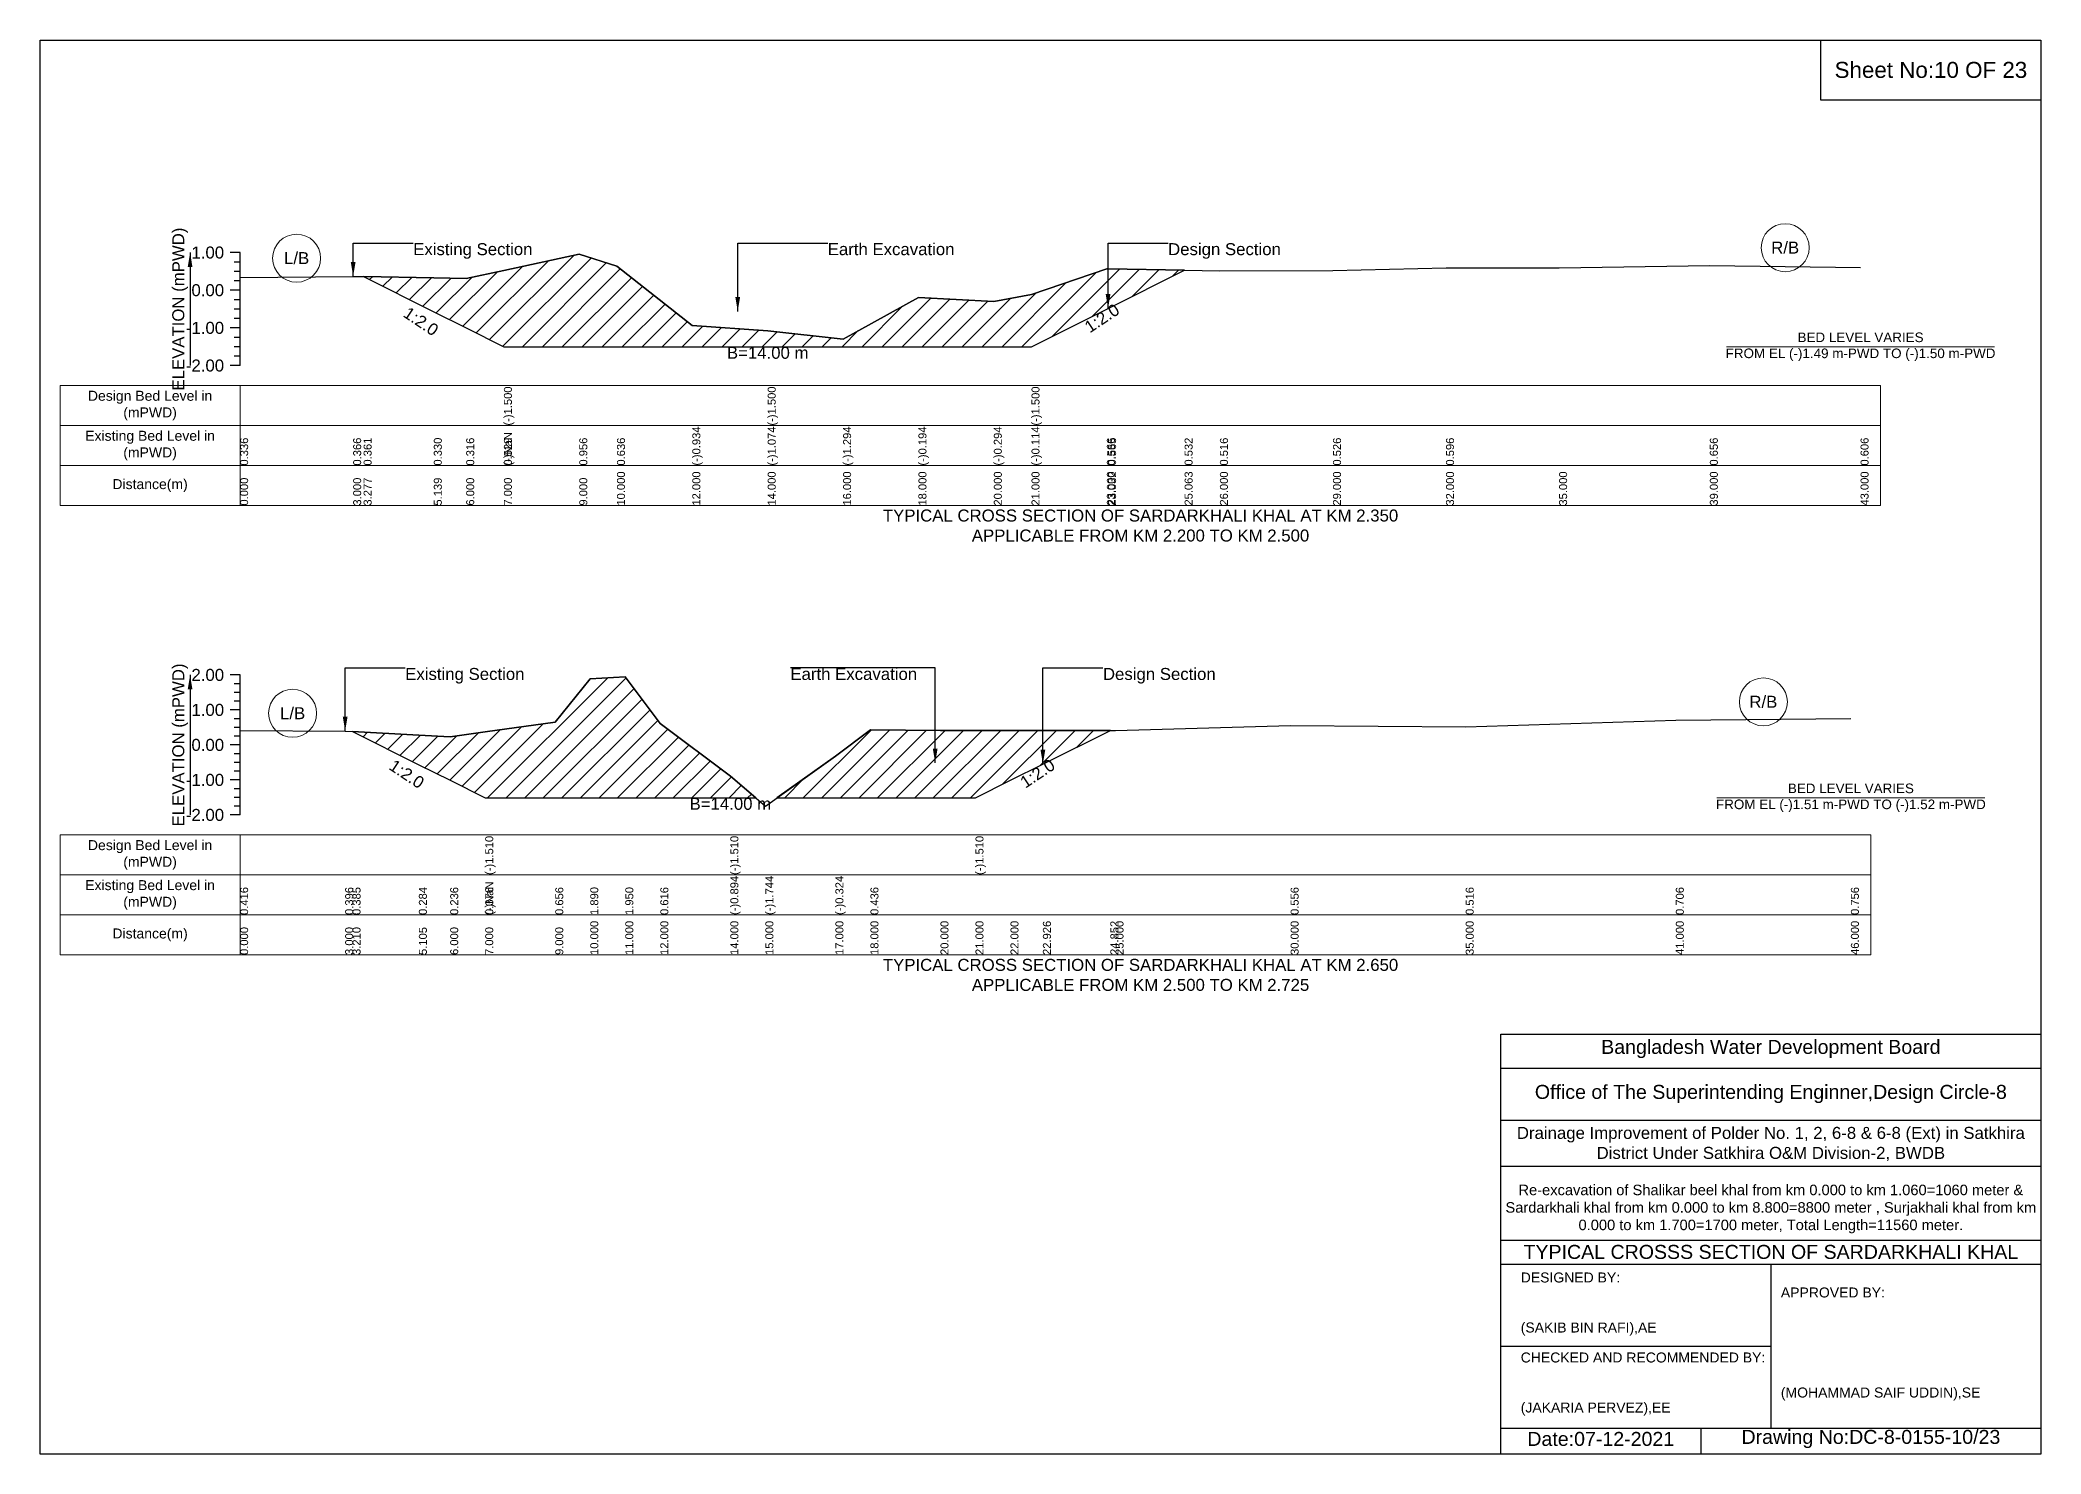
# Model space of a CAD drawing. Header units: inches. Extents: x 93000 to 506000, y -4242 to 0.
# Drawn here: x 190000 to 196000, y -4242 to 0 of the extents above; entities that cross this region are included whole.
import ezdxf

# ---------------------------------------------------------------- set-up
doc = ezdxf.new("R2010")
doc.units = ezdxf.units.IN
doc.header["$LTSCALE"] = 7
doc.header["$MEASUREMENT"] = 0
for name, color, linetype, lineweight in [('Cross section Data Border', 7, 'Continuous', 9), ('Cross Section Labels', 7, 'Continuous', 9), ('Existing_Bed_Level for Xsection', 7, 'Continuous', 25)]:
    doc.layers.add(name, color=color, linetype=linetype, lineweight=lineweight)
doc.styles.get("Standard").update_dxf_attribs({"font": 'arial.ttf'})
doc.dimstyles.get("Standard").update_dxf_attribs({"dimtxt": 0.18, "dimasz": 0.18, "dimexe": 0.18, "dimexo": 0.0625, "dimgap": 0.09, "dimtad": 0, "dimtih": 1, "dimtoh": 1, "dimdec": 4, "dimzin": 0, "dimdsep": 46, "dimtxsty": 'Standard', "dimcen": 0.09, "dimadec": 0, "dimazin": 0, "dimtfac": 1, "dimtdec": 4, "dimtofl": 0, "dimtmove": 0, "dimatfit": 3, "dimfxl": 1, "dimtolj": 1, "dimtzin": 0, "dimarcsym": 0})

msp = doc.modelspace()

# ---------------------------------------------------------------- hatches: boundary and pattern name
at = {"layer": 'Existing_Bed_Level for Xsection'}
h = msp.add_hatch(dxfattribs=at)
h.set_pattern_fill('ANSI31', color=256, scale=339, style=0)
h.paths.add_polyline_path([(190970.3, -709.9), (191180.7, -815.1), (191278, -863.8), (191391, -920.3), (191617, -920.3), (191730, -920.3), (191956, -920.3), (192182, -920.3), (192408, -920.3), (192634, -920.3), (192860, -920.3), (192973, -920.3), (193199, -807.3), (193202.6, -805.5), (193432.1, -690.7), (193202.6, -686.9), (193199, -686.8), (192973, -763.7), (192860, -784), (192634, -772.7), (192408, -897), (192182, -872.1), (191956, -856.3), (191730, -678.9), (191617, -642.8), (191391, -691), (191278, -715.1), (191180.7, -713.4)])
h = msp.add_hatch(dxfattribs=at)
h.set_pattern_fill('ANSI31', color=256, scale=315, style=0)
h.paths.add_polyline_path([(190937.1, -2074.5), (191136, -2174), (191230, -2220.9), (191335, -2273.4), (191545, -2273.4), (191650, -2273.4), (191755, -2273.4), (191860, -2273.4), (192070, -2273.4), (192146.1, -2273.4), (192070, -2208.8), (191860, -2050.2), (191755, -1910.1), (191650, -1916.4), (191545, -2046), (191335, -2075.4), (191230, -2090.1), (191136, -2085.1)])
h = msp.add_hatch(dxfattribs=at)
h.set_pattern_fill('ANSI31', color=256, scale=315, style=0)
h.paths.add_polyline_path([(192209.6, -2273.4), (192385, -2273.4), (192490, -2273.4), (192700, -2273.4), (192805, -2273.4), (192910, -2220.9), (193007.2, -2172.3), (193209.5, -2071.2), (193007.2, -2071.2), (192910, -2071.2), (192805, -2071.2), (192700, -2071.2), (192490, -2069.1), (192385, -2148.9)])

# ---------------------------------------------------------------- linework, layer by layer
for points in [[(190000, 0), (196000, 0), (196000, -4242), (190000, -4242)], [(195340, 0), (196000, 0), (196000, -180), (195340, -180)]]:
    msp.add_lwpolyline(points, close=True)
for points in [[(194380, -4242), (194380, -2982), (196000, -2982)], [(194380, -3084), (196000, -3084)], [(194380, -3240), (196000, -3240)], [(194380, -3378), (196000, -3378)], [(194380, -3600), (196000, -3600)], [(194380, -3672), (196000, -3672)], [(195190, -3672), (195190, -4164)], [(194380, -3918), (195190, -3918)], [(194380, -4164), (196000, -4164)], [(194980, -4164), (194980, -4242)]]:
    msp.add_lwpolyline(points)
at = {"layer": 'Cross section Data Border'}
for points in [[(190060, -1036.8), (195519, -1036.8), (195519, -1396.8), (190060, -1396.8)], [(190060, -2384.9), (195490, -2384.9), (195490, -2744.9), (190060, -2744.9)]]:
    msp.add_lwpolyline(points, close=True, dxfattribs=at)
for points in [[(190600, -1036.8), (190600, -1396.8)], [(190060, -1156.8), (195519, -1156.8)], [(190060, -1276.8), (195519, -1276.8)], [(190600, -2384.9), (190600, -2744.9)], [(190060, -2504.9), (195490, -2504.9)], [(190060, -2624.9), (195490, -2624.9)]]:
    msp.add_lwpolyline(points, dxfattribs=at)
at = {"layer": 'Cross Section Labels'}
for points in [[(195057.1, -920.3), (195860.9, -920.3)], [(195028.1, -2273.4), (195831.9, -2273.4)]]:
    msp.add_lwpolyline(points, dxfattribs=at)
for centre in [(190769.5, -654.6), (195233, -623), (195167.5, -1985.6), (190757.5, -2019.8)]:
    msp.add_circle(centre, 72, dxfattribs=at)
at = {"layer": 'Existing_Bed_Level for Xsection'}
for points in [[(190600, -637.8), (190570, -637.8)], [(190600, -976.8), (190600, -863.8), (190600, -750.8), (190600, -637.8)], [(190600, -712.8), (190939, -709.4), (190970.3, -709.9), (191180.7, -713.4), (191278, -715.1), (191391, -691), (191391, -691), (191617, -642.8), (191730, -678.9), (191956, -856.3), (192182, -872.1), (192182, -872.1), (192408, -897), (192634, -772.7), (192860, -784), (192973, -763.7), (192973, -763.7), (193199, -686.8), (193202.6, -686.9), (193432.1, -690.7), (193538, -692.5), (193877, -691.3), (194216, -683.4), (194555, -683.4), (195007, -676.6), (195459, -682.3)], [(190600, -666), (190582, -666)], [(190600, -694.3), (190582, -694.3)], [(190600, -750.8), (190570, -750.8)], [(190600, -722.5), (190582, -722.5)], [(190600, -779), (190582, -779)], [(190600, -807.3), (190582, -807.3)], [(190600, -835.5), (190582, -835.5)], [(190600, -863.8), (190570, -863.8)], [(190600, -892), (190582, -892)], [(190600, -920.3), (190582, -920.3)], [(190600, -948.5), (190582, -948.5)], [(190600, -976.8), (190570, -976.8)], [(190600, -1904.9), (190570, -1904.9)], [(190600, -2324.9), (190600, -2219.9), (190600, -2114.9), (190600, -2009.9), (190600, -1904.9)], [(190600, -2071.2), (190915, -2073.3), (190937.1, -2074.5), (191136, -2085.1), (191230, -2090.1), (191335, -2075.4), (191335, -2075.4), (191545, -2046), (191650, -1916.4), (191755, -1910.1), (191860, -2050.2), (192070, -2208.8), (192070, -2208.8), (192175, -2298), (192385, -2148.9), (192490, -2069.1), (192700, -2071.2), (192805, -2071.2), (192805, -2071.2), (192910, -2071.2), (193007.2, -2071.2), (193209.5, -2071.2), (193225, -2071.2), (193750, -2056.5), (194275, -2060.7), (194905, -2040.8), (195430, -2035.5)], [(190600, -1931.1), (190582, -1931.1)], [(190600, -1957.4), (190582, -1957.4)], [(190600, -2009.9), (190570, -2009.9)], [(190600, -1983.6), (190582, -1983.6)], [(190600, -2036.1), (190582, -2036.1)], [(190600, -2062.4), (190582, -2062.4)], [(190600, -2088.6), (190582, -2088.6)], [(190600, -2114.9), (190570, -2114.9)], [(190600, -2141.1), (190582, -2141.1)], [(190600, -2219.9), (190570, -2219.9)], [(190600, -2167.4), (190582, -2167.4)], [(190600, -2193.6), (190582, -2193.6)], [(190600, -2246.1), (190582, -2246.1)], [(190600, -2272.4), (190582, -2272.4)], [(190600, -2324.9), (190570, -2324.9)], [(190600, -2298.6), (190582, -2298.6)]]:
    msp.add_lwpolyline(points, dxfattribs=at)
for points in [[(190970.3, -709.9), (190970.3, -709.9), (191180.7, -815.1), (191278, -863.8), (191391, -920.3), (191391, -920.3), (191617, -920.3), (191730, -920.3), (191956, -920.3), (192182, -920.3), (192182, -920.3), (192408, -920.3), (192634, -920.3), (192860, -920.3), (192973, -920.3), (192973, -920.3), (193199, -807.3), (193202.6, -805.5), (193432.1, -690.7), (193202.6, -686.9), (193199, -686.8), (192973, -763.7), (192973, -763.7), (192860, -784), (192634, -772.7), (192408, -897), (192182, -872.1), (192182, -872.1), (191956, -856.3), (191730, -678.9), (191617, -642.8), (191391, -691), (191391, -691), (191278, -715.1), (191180.7, -713.4), (190970.3, -709.9)], [(190937.1, -2074.5), (191136, -2174), (191230, -2220.9), (191335, -2273.4), (191335, -2273.4), (191545, -2273.4), (191650, -2273.4), (191755, -2273.4), (191860, -2273.4), (192070, -2273.4), (192070, -2273.4), (192146.1, -2273.4), (192070, -2208.8), (192070, -2208.8), (191860, -2050.2), (191755, -1910.1), (191650, -1916.4), (191545, -2046), (191335, -2075.4), (191335, -2075.4), (191230, -2090.1), (191136, -2085.1)], [(192209.6, -2273.4), (192385, -2273.4), (192490, -2273.4), (192700, -2273.4), (192805, -2273.4), (192805, -2273.4), (192910, -2220.9), (193007.2, -2172.3), (193209.5, -2071.2), (193209.5, -2071.2), (193209.5, -2071.2), (193007.2, -2071.2), (192910, -2071.2), (192805, -2071.2), (192805, -2071.2), (192700, -2071.2), (192490, -2069.1), (192385, -2148.9)]]:
    msp.add_lwpolyline(points, close=True, dxfattribs=at)

# ---------------------------------------------------------------- texts
at = {"attachment_point": 5}
for s, insert, char_height in [('Sheet No:10 OF 23', (195670, -90), 48), ('Bangladesh Water Development Board', (195190, -3027), 42), ('Office of The Superintending Enginner,Design Circle-8', (195190, -3162), 42)]:
    msp.add_mtext(s, dxfattribs=dict(at, insert=insert, char_height=char_height))
for s, insert, char_height, width, attachment_point in [('Drainage Improvement of Polder No. 1, 2, 6-8 & 6-8 (Ext) in Satkhira District Under Satkhira O&M Division-2, BWDB', (195190, -3312), 36, 1680, 5), ('Re-excavation of Shalikar beel khal from km 0.000 to km 1.060=1060 meter & Sardarkhali khal from km 0.000 to km 8.800=8800 meter , Surjakhali khal from km 0.000 to km 1.700=1700 meter, Total Length=11560 meter.', (195190, -3507), 31.4683, 1620, 5), ('TYPICAL CROSSS SECTION OF SARDARKHALI KHAL', (195190, -3636), 42, 1680, 5), ('DESIGNED BY:^J^J^J(SAKIB BIN RAFI),AE', (194440, -3792), 30, 840, 4), ('APPROVED BY:^J^J^J^J^J^J(MOHAMMAD SAIF UDDIN),SE', (195220, -3912), 30, 840, 4), ('CHECKED AND RECOMMENDED BY:^J^J^J(JAKARIA PERVEZ),EE', (194440, -4032), 30, 840, 4), ('Date:07-12-2021', (194680, -4197), 42, 840, 5), ('Drawing No:DC-8-0155-10/23', (195490, -4197), 42, 1320, 5)]:
    msp.add_mtext(s, dxfattribs=dict(insert=insert, char_height=char_height, width=width, attachment_point=attachment_point))
at = {"layer": 'Cross section Data Border', "char_height": 30, "width": 480, "attachment_point": 5}
for s, insert in [('Design Bed Level in (mPWD)', (190330, -1096.8)), ('Existing Bed Level in (mPWD)', (190330, -1216.8)), ('Distance(m)', (190330, -1336.8)), ('Design Bed Level in (mPWD)', (190330, -2444.9)), ('Existing Bed Level in (mPWD)', (190330, -2564.9)), ('Distance(m)', (190330, -2684.9))]:
    msp.add_mtext(s, dxfattribs=dict(at, insert=insert))
at = {"layer": 'Cross Section Labels'}
for s, insert, char_height, attachment_point in [('L/B', (190769.5, -654.6), 36, 5), ('Existing Section', (191119, -609.5), 36, 1), ('Earth Excavation', (192362, -609.5), 36, 1), ('Design Section', (193382.6, -609.5), 36, 1), ('R/B', (195233, -623), 36, 5), ('BED LEVEL VARIES ^JFROM EL (-)1.49 m-PWD TO (-)1.50 m-PWD', (195459, -920.3), 28.8, 5), ('B=14.00 m', (192182, -920.3), 36, 2), ('TYPICAL CROSS SECTION OF SARDARKHALI KHAL AT KM 2.350^JAPPLICABLE FROM KM 2.200 TO KM 2.500', (193300, -1456.8), 36, 5), ('Existing Section', (191095, -1883.9), 36, 1), ('Earth Excavation', (192250, -1883.9), 36, 1), ('Design Section', (193187.2, -1883.9), 36, 1), ('R/B', (195167.5, -1985.6), 36, 5), ('L/B', (190757.5, -2019.8), 36, 5), ('B=14.00 m', (192070, -2273.4), 36, 2), ('BED LEVEL VARIES ^JFROM EL (-)1.51 m-PWD TO (-)1.52 m-PWD', (195430, -2273.4), 28.8, 5), ('TYPICAL CROSS SECTION OF SARDARKHALI KHAL AT KM 2.650^JAPPLICABLE FROM KM 2.500 TO KM 2.725', (193300, -2804.9), 36, 5)]:
    msp.add_mtext(s, dxfattribs=dict(at, insert=insert, char_height=char_height, attachment_point=attachment_point))
at = {"layer": 'Cross Section Labels', "char_height": 36, "attachment_point": 2}
for insert, rotation in [((191152.4, -829.2), 326.30993), ((193174.3, -819.6), 33.69007), ((192981, -2185.4), 33.69007), ((191109.8, -2187.1), 326.30993)]:
    msp.add_mtext('1:2.0', dxfattribs=dict(at, insert=insert, rotation=rotation))
at = {"layer": 'Existing_Bed_Level for Xsection', "rotation": 90}
for s, insert, char_height, attachment_point in [('ELEVATION (mPWD)', (190420, -807.3), 36, 5), ('(-)1.500', (191391, -1156.8), 24, 1), ('(-)1.500', (192182, -1156.8), 24, 1), ('(-)1.500', (192973, -1156.8), 24, 1), ('0.336', (190600, -1276.8), 24, 1), ('0.366', (190939, -1276.8), 24, 1), ('0.361', (190970.3, -1276.8), 24, 1), ('0.330', (191180.7, -1276.8), 24, 1), ('0.316', (191278, -1276.8), 24, 1), ('(-)NaN', (191391, -1276.8), 24, 1), ('(-)NaN', (191391, -1276.8), 24, 1), ('0.529', (191391, -1276.8), 24, 1), ('0.529', (191391, -1276.8), 24, 1), ('0.956', (191617, -1276.8), 24, 1), ('0.636', (191730, -1276.8), 24, 1), ('(-)0.934', (191956, -1276.8), 24, 1), ('(-)1.074', (192182, -1276.8), 24, 1), ('(-)1.074', (192182, -1276.8), 24, 1), ('(-)1.074', (192182, -1276.8), 24, 1), ('(-)1.294', (192408, -1276.8), 24, 1), ('(-)0.194', (192634, -1276.8), 24, 1), ('(-)0.294', (192860, -1276.8), 24, 1), ('(-)0.114', (192973, -1276.8), 24, 1), ('(-)0.114', (192973, -1276.8), 24, 1), ('0.566', (193199, -1276.8), 24, 1), ('0.565', (193202.6, -1276.8), 24, 1), ('0.532', (193432.1, -1276.8), 24, 1), ('0.516', (193538, -1276.8), 24, 1), ('0.526', (193877, -1276.8), 24, 1), ('0.596', (194216, -1276.8), 24, 1), ('0.596', (194216, -1276.8), 24, 1), ('0.656', (195007, -1276.8), 24, 1), ('0.606', (195459, -1276.8), 24, 1), ('0.000', (190600, -1396.8), 24, 1), ('3.000', (190939, -1396.8), 24, 1), ('3.277', (190970.3, -1396.8), 24, 1), ('5.139', (191180.7, -1396.8), 24, 1), ('6.000', (191278, -1396.8), 24, 1), ('7.000', (191391, -1396.8), 24, 1), ('7.000', (191391, -1396.8), 24, 1), ('7.000', (191391, -1396.8), 24, 1), ('9.000', (191617, -1396.8), 24, 1), ('10.000', (191730, -1396.8), 24, 1), ('12.000', (191956, -1396.8), 24, 1), ('14.000', (192182, -1396.8), 24, 1), ('14.000', (192182, -1396.8), 24, 1), ('14.000', (192182, -1396.8), 24, 1), ('16.000', (192408, -1396.8), 24, 1), ('18.000', (192634, -1396.8), 24, 1), ('20.000', (192860, -1396.8), 24, 1), ('21.000', (192973, -1396.8), 24, 1), ('21.000', (192973, -1396.8), 24, 1), ('21.000', (192973, -1396.8), 24, 1), ('23.000', (193199, -1396.8), 24, 1), ('23.032', (193202.6, -1396.8), 24, 1), ('25.063', (193432.1, -1396.8), 24, 1), ('26.000', (193538, -1396.8), 24, 1), ('29.000', (193877, -1396.8), 24, 1), ('32.000', (194216, -1396.8), 24, 1), ('35.000', (194555, -1396.8), 24, 1), ('39.000', (195007, -1396.8), 24, 1), ('43.000', (195459, -1396.8), 24, 1), ('ELEVATION (mPWD)', (190420, -2114.9), 36, 5), ('(-)1.510', (191335, -2504.9), 24, 1), ('(-)1.510', (192070, -2504.9), 24, 1), ('(-)1.510', (192805, -2504.9), 24, 1), ('(-)0.894', (192070, -2624.9), 24, 1), ('(-)0.894', (192070, -2624.9), 24, 1), ('(-)0.894', (192070, -2624.9), 24, 1), ('(-)1.744', (192175, -2624.9), 24, 1), ('(-)0.324', (192385, -2624.9), 24, 1), ('0.416', (190600, -2624.9), 24, 1), ('0.416', (190600, -2624.9), 24, 1), ('0.416', (190600, -2624.9), 24, 1), ('0.416', (190600, -2624.9), 24, 1), ('0.416', (190600, -2624.9), 24, 1), ('0.416', (190600, -2624.9), 24, 1), ('0.416', (190600, -2624.9), 24, 1), ('0.416', (190600, -2624.9), 24, 1), ('0.416', (190600, -2624.9), 24, 1), ('0.396', (190915, -2624.9), 24, 1), ('0.385', (190937.1, -2624.9), 24, 1), ('0.284', (191136, -2624.9), 24, 1), ('0.236', (191230, -2624.9), 24, 1), ('(-)NaN', (191335, -2624.9), 24, 1), ('0.376', (191335, -2624.9), 24, 1), ('0.376', (191335, -2624.9), 24, 1), ('0.656', (191545, -2624.9), 24, 1), ('1.890', (191650, -2624.9), 24, 1), ('1.950', (191755, -2624.9), 24, 1), ('0.616', (191860, -2624.9), 24, 1), ('0.436', (192490, -2624.9), 24, 1), ('0.556', (193750, -2624.9), 24, 1), ('0.516', (194275, -2624.9), 24, 1), ('0.706', (194905, -2624.9), 24, 1), ('0.756', (195430, -2624.9), 24, 1), ('0.000', (190600, -2744.9), 24, 1), ('3.000', (190915, -2744.9), 24, 1), ('3.210', (190937.1, -2744.9), 24, 1), ('5.105', (191136, -2744.9), 24, 1), ('6.000', (191230, -2744.9), 24, 1), ('7.000', (191335, -2744.9), 24, 1), ('7.000', (191335, -2744.9), 24, 1), ('7.000', (191335, -2744.9), 24, 1), ('9.000', (191545, -2744.9), 24, 1), ('10.000', (191650, -2744.9), 24, 1), ('11.000', (191755, -2744.9), 24, 1), ('12.000', (191860, -2744.9), 24, 1), ('14.000', (192070, -2744.9), 24, 1), ('14.000', (192070, -2744.9), 24, 1), ('14.000', (192070, -2744.9), 24, 1), ('15.000', (192175, -2744.9), 24, 1), ('17.000', (192385, -2744.9), 24, 1), ('18.000', (192490, -2744.9), 24, 1), ('20.000', (192700, -2744.9), 24, 1), ('21.000', (192805, -2744.9), 24, 1), ('21.000', (192805, -2744.9), 24, 1), ('21.000', (192805, -2744.9), 24, 1), ('22.000', (192910, -2744.9), 24, 1), ('22.926', (193007.2, -2744.9), 24, 1), ('24.852', (193209.5, -2744.9), 24, 1), ('25.000', (193225, -2744.9), 24, 1), ('30.000', (193750, -2744.9), 24, 1), ('35.000', (194275, -2744.9), 24, 1), ('41.000', (194905, -2744.9), 24, 1), ('46.000', (195430, -2744.9), 24, 1)]:
    msp.add_mtext(s, dxfattribs=dict(at, insert=insert, char_height=char_height, attachment_point=attachment_point))
at = {"layer": 'Existing_Bed_Level for Xsection', "char_height": 36, "attachment_point": 6}
for s, insert in [('1.00', (190552, -637.8)), ('0.00', (190552, -750.8)), ('-1.00', (190552, -863.8)), ('-2.00', (190552, -976.8)), ('2.00', (190552, -1904.9)), ('1.00', (190552, -2009.9)), ('0.00', (190552, -2114.9)), ('-1.00', (190552, -2219.9)), ('-2.00', (190552, -2324.9))]:
    msp.add_mtext(s, dxfattribs=dict(at, insert=insert))

# ---------------------------------------------------------------- leaders
at = {"layer": 'Cross Section Labels', "annotation_type": 0, "has_hookline": 1}
for points, hookline_direction, text_width in [([(190939, -709.4), (190939, -609.5), (191118.9, -609.5)], 0, 350.4), ([(192092.1, -814.2), (192092.1, -609.5), (192361.9, -609.5)], 0, 372.7), ([(193202.6, -805.5), (193202.6, -609.5), (193382.5, -609.5)], 0, 330.9), ([(190915, -2073.3), (190915, -1883.9), (191094.9, -1883.9)], 0, 350.4), ([(192684.2, -2168.9), (192684.2, -1883.9), (192250.1, -1883.9)], 1, 372.7), ([(193007.2, -2172.3), (193007.2, -1883.9), (193187.1, -1883.9)], 0, 330.9)]:
    msp.add_leader(points, dimstyle='Standard', override={"dimasz": 43.2}, dxfattribs=dict(at, hookline_direction=hookline_direction, text_width=text_width))
at = {"layer": 'Existing_Bed_Level for Xsection'}
for points in [[(190450, -637.8), (190450, -976.8)], [(190450, -1904.9), (190450, -2324.9)]]:
    msp.add_leader(points, dimstyle='Standard', override={"dimasz": 43.2}, dxfattribs=at)

doc.saveas('drawing.dxf')
